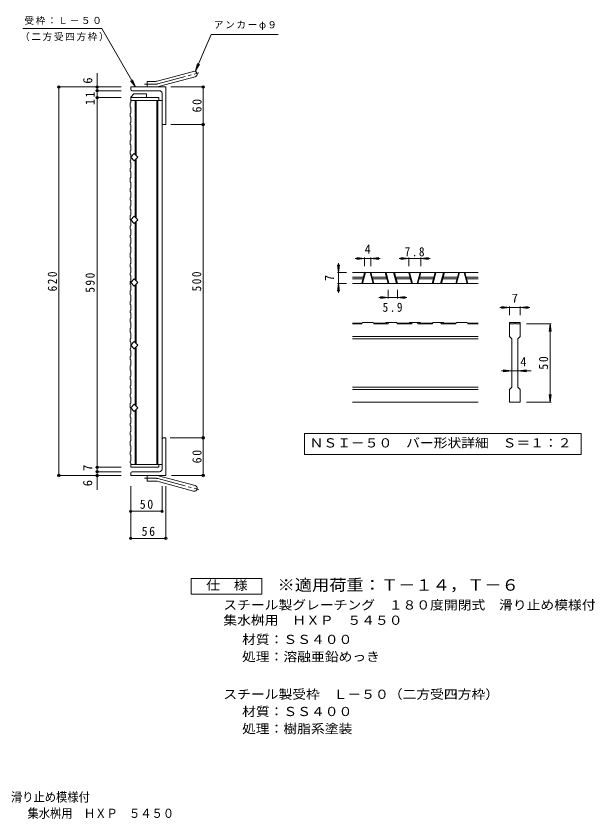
# Model space of a CAD drawing. Units: millimetres, scale not verified, with parts at other scales. Extents: x -800 to 865, y -688 to 654.
# Drawn here: x -58 to 865, y -688 to 594 of the extents above; entities that cross this region are included whole.
import ezdxf
from ezdxf.enums import TextEntityAlignment as Align

# ---------------------------------------------------------------- set-up
doc = ezdxf.new("R2010")
doc.units = ezdxf.units.MM
doc.header["$LTSCALE"] = 5
doc.header["$PDMODE"] = 32
doc.header["$PDSIZE"] = 4
doc.linetypes.add('CHAIN2', pattern=[12, 9, -1, 1, -1])
for name, color, linetype, lineweight in [('B-1', 2, 'Continuous', 9), ('B-2', 3, 'Continuous', 9), ('B-4', 7, 'Continuous', 9), ('B-5', 7, 'Continuous', 9), ('D-0', 7, 'Continuous', 9), ('D-2', 3, 'Continuous', 9), ('D-4', 7, 'Continuous', 9), ('F-4_F-4ﾚｲﾔ', 2, 'Continuous', 9)]:
    doc.layers.add(name, color=color, linetype=linetype, lineweight=lineweight)
doc.layers.add('F-5_F-5ﾚｲﾔ', color=2, linetype='Continuous')
doc.styles.add('ＭＳ ゴシック', font='')
doc.styles.get('ＭＳ ゴシック').set_extended_font_data('MS Gothic')

msp = doc.modelspace()

# ---------------------------------------------------------------- linework, layer by layer
at = {"layer": 'B-1'}
for p, q in [((166.974, 489.888), (225.165, 505.48)), ((150.83, 480.581), (150.83, 489.581)), ((164.645, 489.581), (150.83, 489.581)), ((169.304, 481.194), (227.494, 496.787)), ((124.83, 477.081), (124.83, 480.581)), ((180.83, 480.581), (124.83, 480.581)), ((170.83, 474.581), (127.33, 474.581)), ((180.83, 480.581), (180.83, 420.581)), ((174.83, 470.581), (174.83, 423.081)), ((177.33, 420.581), (180.83, 420.581)), ((174.83, -129.419), (174.83, -81.919)), ((177.33, -79.419), (180.83, -79.419)), ((180.83, -139.419), (180.83, -79.419)), ((124.83, -135.919), (124.83, -139.419)), ((180.83, -139.419), (124.83, -139.419)), ((170.83, -133.419), (127.33, -133.419)), ((150.83, -139.419), (150.83, -148.419)), ((169.304, -140.032), (227.494, -155.625)), ((164.645, -148.419), (150.83, -148.419)), ((166.974, -148.726), (225.165, -164.318))]:
    msp.add_line(p, q, dxfattribs=at)
at = {"layer": 'B-1', "linetype": 'CHAIN2'}
for p, q in [((168.139, 485.541), (233.305, 503.002)), ((164.645, 485.081), (147.025, 485.081)), ((164.645, -143.919), (147.025, -143.919)), ((168.139, -144.379), (233.305, -161.84))]:
    msp.add_line(p, q, dxfattribs=at)
at = {"layer": 'B-1'}
for centre, radius, start, end in [((226.33, 501.133), 4.5, 285.00014, 104.99991), ((164.645, 498.581), 9, 270, 285.00002), ((127.33, 477.081), 2.5, 180, 270), ((164.645, 498.581), 18, 270, 285), ((170.83, 470.581), 4, 0, 90), ((177.33, 423.081), 2.5, 180, 270), ((177.33, -81.919), 2.5, 90, 180), ((127.33, -135.919), 2.5, 90, 180), ((164.645, -157.419), 18, 75, 90), ((170.83, -129.419), 4, 270, 0), ((164.645, -157.419), 9, 74.99998, 90), ((226.33, -159.971), 4.5, 255.00009, 74.99986)]:
    msp.add_arc(centre, radius, start, end, dxfattribs=at)
at = {"layer": 'B-1', "linetype": 'CHAIN2'}
for centre, start, end in [((164.645, 498.581), 270, 284.99995), ((164.645, -157.419), 75.00005, 90)]:
    msp.add_arc(centre, 13.5, start, end, dxfattribs=at)
at = {"layer": 'B-2'}
for p, q in [((124.83, 464.581), (129.83, 469.581)), ((124.83, 464.581), (124.83, 463.581)), ((124.83, 463.581), (169.83, 463.581)), ((124.83, 455.847), (124.83, 463.581)), ((129.83, 469.581), (149.83, 469.581)), ((149.83, 463.581), (149.83, 469.581)), ((169.83, 463.581), (169.83, 459.081)), ((124.83, 455.847), (124.03, 455.33)), ((124.03, 448.614), (124.03, 455.33)), ((124.03, 448.614), (124.83, 448.096)), ((124.83, 459.081), (174.83, 459.081)), ((131.83, 372.895), (131.83, 459.081)), ((133.33, 371.395), (133.33, 459.081)), ((166.33, -121.919), (166.33, 459.081)), ((167.83, -121.919), (167.83, 459.081)), ((174.83, -121.919), (174.83, 459.081)), ((124.03, 438.454), (124.83, 438.972)), ((124.03, 433.614), (124.03, 438.454)), ((124.83, 448.096), (124.83, 438.972)), ((124.03, 433.614), (124.83, 433.096)), ((124.03, 423.454), (124.83, 423.972)), ((124.03, 423.454), (124.03, 420.489)), ((124.83, 433.096), (124.83, 423.972)), ((124.83, 419.972), (124.03, 420.489)), ((124.03, 410.33), (124.83, 410.847)), ((124.03, 410.33), (124.03, 405.489)), ((124.83, 419.972), (124.83, 410.847)), ((124.03, 405.489), (124.83, 404.972)), ((124.83, 404.972), (124.83, 395.847)), ((124.03, 395.33), (124.83, 395.847)), ((124.03, 395.33), (124.03, 388.614)), ((124.83, 388.096), (124.03, 388.614)), ((124.83, 388.096), (124.83, 378.972)), ((124.03, 378.454), (124.83, 378.972)), ((124.03, 373.614), (124.03, 378.454)), ((124.03, 373.614), (124.83, 373.096)), ((124.83, 373.096), (124.83, 363.972)), ((124.03, 363.454), (124.83, 363.972)), ((124.03, 363.454), (124.03, 360.489)), ((124.83, 359.972), (124.03, 360.489)), ((124.83, 359.972), (124.83, 350.847)), ((131.83, 272.895), (131.83, 364.267)), ((133.33, 271.395), (133.33, 365.767)), ((124.03, 350.33), (124.83, 350.847)), ((124.03, 350.33), (124.03, 345.489)), ((124.03, 345.489), (124.83, 344.972)), ((124.03, 335.33), (124.83, 335.847)), ((124.03, 335.33), (124.03, 328.614)), ((124.83, 344.972), (124.83, 335.847)), ((124.83, 328.096), (124.03, 328.614)), ((124.83, 328.096), (124.83, 318.972)), ((124.03, 318.454), (124.83, 318.972)), ((124.03, 313.614), (124.03, 318.454)), ((124.03, 313.614), (124.83, 313.096)), ((124.83, 313.096), (124.83, 303.972)), ((124.03, 303.454), (124.83, 303.972)), ((124.03, 303.454), (124.03, 300.489)), ((124.83, 299.972), (124.03, 300.489)), ((124.83, 299.972), (124.83, 290.847)), ((124.03, 290.33), (124.83, 290.847)), ((124.03, 290.33), (124.03, 285.489)), ((124.03, 285.489), (124.83, 284.972)), ((124.83, 284.972), (124.83, 275.847)), ((124.03, 275.33), (124.83, 275.847)), ((124.03, 275.33), (124.03, 268.614)), ((124.83, 268.096), (124.03, 268.614)), ((124.03, 258.454), (124.83, 258.972)), ((124.03, 253.614), (124.03, 258.454)), ((124.83, 268.096), (124.83, 258.972)), ((131.83, 172.895), (131.83, 264.267)), ((133.33, 171.395), (133.33, 265.767)), ((124.03, 253.614), (124.83, 253.096)), ((124.03, 243.454), (124.83, 243.972)), ((124.03, 243.454), (124.03, 240.489)), ((124.83, 253.096), (124.83, 243.972)), ((124.83, 239.972), (124.03, 240.489)), ((124.03, 230.33), (124.83, 230.847)), ((124.83, 239.972), (124.83, 230.847)), ((124.03, 230.33), (124.03, 225.489)), ((124.03, 225.489), (124.83, 224.972)), ((124.83, 224.972), (124.83, 215.847)), ((124.03, 215.33), (124.83, 215.847)), ((124.03, 215.33), (124.03, 208.614)), ((124.83, 208.096), (124.03, 208.614)), ((124.83, 208.096), (124.83, 198.972)), ((124.03, 198.454), (124.83, 198.972)), ((124.03, 193.614), (124.03, 198.454)), ((124.03, 193.614), (124.83, 193.096)), ((124.83, 193.096), (124.83, 183.972)), ((124.03, 183.454), (124.83, 183.972)), ((124.03, 183.454), (124.03, 180.489)), ((124.83, 179.972), (124.03, 180.489)), ((124.83, 179.972), (124.83, 170.847)), ((124.03, 170.33), (124.83, 170.847)), ((124.03, 170.33), (124.03, 165.489)), ((124.03, 165.489), (124.83, 164.972)), ((124.03, 155.33), (124.83, 155.847)), ((124.03, 155.33), (124.03, 148.614)), ((124.83, 164.972), (124.83, 155.847)), ((131.83, 72.895), (131.83, 164.267)), ((133.33, 71.395), (133.33, 165.767)), ((124.83, 148.096), (124.03, 148.614)), ((124.83, 148.096), (124.83, 138.972)), ((124.03, 138.454), (124.83, 138.972)), ((124.03, 133.614), (124.03, 138.454)), ((124.03, 133.614), (124.83, 133.096)), ((124.83, 133.096), (124.83, 123.972)), ((124.03, 123.454), (124.83, 123.972)), ((124.03, 123.454), (124.03, 120.489)), ((124.83, 119.972), (124.03, 120.489)), ((124.83, 119.972), (124.83, 110.847)), ((124.03, 110.33), (124.83, 110.847)), ((124.03, 110.33), (124.03, 105.489)), ((124.03, 105.489), (124.83, 104.972)), ((124.83, 104.972), (124.83, 95.847)), ((124.03, 95.33), (124.83, 95.847)), ((124.03, 95.33), (124.03, 88.614)), ((124.83, 88.096), (124.03, 88.614)), ((124.03, 78.454), (124.83, 78.972)), ((124.03, 73.614), (124.03, 78.454)), ((124.83, 88.096), (124.83, 78.972)), ((124.03, 73.614), (124.83, 73.096)), ((124.83, 73.096), (124.83, 63.972)), ((131.83, -27.105), (131.83, 64.267)), ((133.33, -28.605), (133.33, 65.767)), ((124.03, 63.454), (124.83, 63.972)), ((124.03, 63.454), (124.03, 60.489)), ((124.83, 59.972), (124.03, 60.489)), ((124.83, 59.972), (124.83, 50.847)), ((124.03, 50.33), (124.83, 50.847)), ((124.03, 50.33), (124.03, 45.489)), ((124.03, 45.489), (124.83, 44.972)), ((124.83, 44.972), (124.83, 35.847)), ((124.03, 35.33), (124.83, 35.847)), ((124.03, 35.33), (124.03, 28.614)), ((124.83, 28.096), (124.03, 28.614)), ((124.83, 28.096), (124.83, 18.972)), ((124.03, 18.454), (124.83, 18.972)), ((124.03, 13.614), (124.03, 18.454)), ((124.03, 13.614), (124.83, 13.096)), ((124.83, 13.096), (124.83, 3.972)), ((124.03, 3.454), (124.83, 3.972)), ((124.03, 3.454), (124.03, 0.489)), ((124.83, -0.028), (124.03, 0.489)), ((124.03, -9.67), (124.83, -9.153)), ((124.03, -9.67), (124.03, -14.511)), ((124.83, -0.028), (124.83, -9.153)), ((124.03, -14.511), (124.83, -15.028)), ((124.03, -24.67), (124.83, -24.153)), ((124.03, -24.67), (124.03, -31.386)), ((124.83, -15.028), (124.83, -24.153)), ((124.83, -31.904), (124.03, -31.386)), ((124.83, -31.904), (124.83, -41.028)), ((131.83, -121.919), (131.83, -35.733)), ((133.33, -121.919), (133.33, -34.233)), ((124.03, -41.546), (124.83, -41.028)), ((124.03, -46.386), (124.03, -41.546)), ((124.03, -46.386), (124.83, -46.904)), ((124.83, -46.904), (124.83, -56.028)), ((124.03, -56.546), (124.83, -56.028)), ((124.03, -56.546), (124.03, -59.511)), ((124.83, -60.028), (124.03, -59.511)), ((124.83, -60.028), (124.83, -69.153)), ((124.03, -69.67), (124.83, -69.153)), ((124.03, -69.67), (124.03, -74.511)), ((124.03, -74.511), (124.83, -75.028)), ((124.83, -75.028), (124.83, -84.153)), ((124.03, -84.67), (124.83, -84.153)), ((124.03, -84.67), (124.03, -91.386)), ((124.83, -91.904), (124.03, -91.386)), ((124.03, -101.546), (124.83, -101.028)), ((124.03, -106.386), (124.03, -101.546)), ((124.83, -91.904), (124.83, -101.028)), ((124.03, -106.386), (124.83, -106.904)), ((124.83, -106.904), (124.83, -116.028)), ((124.03, -116.546), (124.83, -116.028)), ((124.03, -116.546), (124.03, -119.511)), ((124.83, -120.028), (124.03, -119.511)), ((124.83, -120.028), (124.83, -126.419)), ((124.83, -121.919), (174.83, -121.919)), ((124.83, -126.419), (169.83, -126.419)), ((169.83, -126.419), (169.83, -121.919))]:
    msp.add_line(p, q, dxfattribs=at)
for points in [[(136.143, 368.581), (130.487, 374.238), (124.83, 368.581), (130.487, 362.924)], [(136.143, 268.581), (130.487, 274.238), (124.83, 268.581), (130.487, 262.924)], [(136.143, 168.581), (130.487, 174.238), (124.83, 168.581), (130.487, 162.924)], [(136.143, 68.581), (130.487, 74.238), (124.83, 68.581), (130.487, 62.924)], [(136.143, -31.419), (130.487, -25.762), (124.83, -31.419), (130.487, -37.076)]]:
    msp.add_lwpolyline(points, close=True, dxfattribs=at)
at = {"layer": 'B-4'}
for p, q in [((71.246, 474.581), (71.246, 502.8)), ((109.803, 480.581), (8.703, 480.581)), ((10.203, -139.419), (10.203, 480.581)), ((109.803, 474.581), (69.746, 474.581)), ((71.246, 463.581), (71.246, 474.581)), ((188.991, 480.581), (241.971, 480.581)), ((109.803, 463.581), (69.746, 463.581)), ((71.246, -126.419), (71.246, 463.581)), ((188.991, 420.581), (241.971, 420.581)), ((187.965, -79.419), (241.971, -79.419)), ((109.803, -126.419), (69.746, -126.419)), ((71.246, -133.419), (71.246, -126.419)), ((109.803, -139.419), (8.703, -139.419)), ((109.803, -133.419), (69.746, -133.419)), ((71.246, -162.453), (71.246, -133.419)), ((190.115, -139.419), (241.971, -139.419)), ((124.83, -156.468), (124.83, -241.253)), ((174.83, -156.468), (174.83, -198.068)), ((180.83, -156.468), (180.83, -241.253)), ((124.83, -196.568), (174.83, -196.568)), ((124.83, -239.753), (180.83, -239.753))]:
    msp.add_line(p, q, dxfattribs=at)
msp.add_lwpolyline([(240.471, -139.419), (240.471, -79.419), (240.471, 420.581), (240.471, 480.581)], dxfattribs=at)
for p in [(10.203, 480.581), (71.246, 480.581), (71.246, 474.581), (240.471, 480.581), (71.246, 463.581), (240.471, 420.581), (240.471, -79.419), (71.246, -126.419), (10.203, -139.419), (71.246, -133.419), (71.246, -139.419), (240.471, -139.419), (124.83, -196.568), (174.83, -196.568), (124.83, -239.753), (180.83, -239.753)]:
    msp.add_point(p, dxfattribs=at)
at = {"layer": 'B-5'}
for p, q in [((-47.492, 573.819), (78.495, 573.819)), ((252.972, 564.249), (360.179, 564.249)), ((227.987, 506.236), (234.388, 516.973)), ((132.325, 480.581), (127.542, 492.129))]:
    msp.add_line(p, q, dxfattribs=at)
for points in [[(78.495, 573.819), (132.325, 480.581), (124.716, 490.498)], [(252.972, 564.249), (227.987, 506.236), (231.391, 518.264)]]:
    msp.add_lwpolyline(points, dxfattribs=at)
at = {"layer": 'D-0'}
msp.add_lwpolyline([(401.826, -72.476), (401.826, -105.702), (843.48, -105.702), (843.48, -72.476)], close=True, dxfattribs=at)
at = {"layer": 'D-2'}
for p, q in [((678.903, 184.524), (478.903, 184.524)), ((493.356, 167.024), (498.046, 184.524)), ((494.651, 167.024), (499.34, 184.524)), ((511.441, 167.024), (506.751, 184.524)), ((512.735, 167.024), (508.046, 184.524)), ((530.856, 184.524), (535.546, 167.024)), ((532.151, 184.524), (536.84, 167.024)), ((548.941, 167.024), (544.251, 184.524)), ((550.235, 167.024), (545.546, 184.524)), ((568.356, 184.524), (573.046, 167.024)), ((569.651, 184.524), (574.34, 167.024)), ((586.441, 184.524), (581.751, 167.024)), ((587.735, 184.524), (583.046, 167.024)), ((605.856, 167.024), (610.546, 184.524)), ((607.151, 167.024), (611.84, 184.524)), ((623.941, 184.524), (619.251, 167.024)), ((625.235, 184.524), (620.546, 167.024)), ((643.356, 167.024), (648.046, 184.524)), ((644.651, 167.024), (649.34, 184.524)), ((661.441, 167.024), (656.751, 184.524)), ((662.735, 167.024), (658.046, 184.524)), ((478.903, 177.024), (496.036, 177.024)), ((478.903, 174.524), (495.366, 174.524)), ((678.903, 167.024), (478.903, 167.024)), ((510.055, 177.024), (532.866, 177.024)), ((510.725, 174.524), (533.536, 174.524)), ((547.555, 177.024), (570.366, 177.024)), ((548.225, 174.524), (571.036, 174.524)), ((585.055, 174.524), (607.866, 174.524)), ((585.725, 177.024), (608.536, 177.024)), ((622.555, 174.524), (645.366, 174.524)), ((623.225, 177.024), (646.036, 177.024)), ((660.055, 177.024), (678.903, 177.024)), ((660.725, 174.524), (678.903, 174.524)), ((494.003, 103.524), (478.903, 103.524)), ((493.356, 102.524), (478.903, 102.524)), ((493.356, 102.524), (494.651, 104.524)), ((511.441, 104.524), (494.651, 104.524)), ((511.441, 104.524), (512.735, 102.524)), ((533.536, 103.524), (512.088, 103.524)), ((535.546, 102.524), (512.735, 102.524)), ((532.151, 104.524), (531.503, 103.524)), ((548.941, 104.524), (532.151, 104.524)), ((533.536, 103.524), (533.536, 102.524)), ((536.84, 104.524), (535.546, 102.524)), ((548.941, 104.524), (550.235, 102.524)), ((571.036, 103.524), (549.588, 103.524)), ((573.046, 102.524), (550.235, 102.524)), ((569.003, 103.524), (569.651, 104.524)), ((586.441, 104.524), (569.651, 104.524)), ((571.036, 103.524), (571.036, 102.524)), ((573.046, 102.524), (574.34, 104.524)), ((581.751, 104.524), (583.046, 102.524)), ((605.856, 102.524), (583.046, 102.524)), ((585.055, 103.524), (585.055, 102.524)), ((606.503, 103.524), (585.055, 103.524)), ((587.088, 103.524), (586.441, 104.524)), ((607.151, 104.524), (605.856, 102.524)), ((607.151, 104.524), (623.941, 104.524)), ((619.251, 104.524), (620.546, 102.524)), ((643.356, 102.524), (620.546, 102.524)), ((622.555, 103.524), (644.003, 103.524)), ((622.555, 103.524), (622.555, 102.524)), ((623.941, 104.524), (624.588, 103.524)), ((644.651, 104.524), (643.356, 102.524)), ((644.651, 104.524), (661.441, 104.524)), ((662.735, 102.524), (661.441, 104.524)), ((662.088, 103.524), (678.903, 103.524)), ((662.735, 102.524), (678.903, 102.524)), ((728.903, 104.524), (728.903, 102.524)), ((728.903, 82.524), (728.903, 102.524)), ((728.903, 102.524), (736.403, 102.524)), ((737.628, 103.524), (737.678, 103.524)), ((738.903, 102.524), (746.403, 102.524)), ((746.403, 102.524), (746.403, 82.524)), ((678.903, 82.524), (478.903, 82.524)), ((678.903, 78.774), (478.903, 78.774)), ((728.903, 82.524), (732.653, 78.774)), ((732.653, 1.274), (732.653, 78.774)), ((742.653, 78.774), (746.403, 82.524)), ((742.653, 78.774), (742.653, 1.274)), ((678.903, 1.274), (478.903, 1.274)), ((728.903, -2.476), (732.653, 1.274)), ((742.653, 1.274), (746.403, -2.476)), ((678.903, -2.476), (478.903, -2.476)), ((728.903, -22.476), (728.903, -2.476)), ((746.403, -2.476), (746.403, -22.476)), ((678.903, -22.476), (478.903, -22.476)), ((746.403, -22.476), (728.903, -22.476))]:
    msp.add_line(p, q, dxfattribs=at)
msp.add_lwpolyline([(728.903, 104.524), (746.403, 104.524), (746.403, 102.524)], dxfattribs=at)
for centre, start, end in [((737.628, 102.274), 90, 168.46303), ((737.678, 102.274), 11.53696, 90)]:
    msp.add_arc(centre, 1.25, start, end, dxfattribs=at)
at = {"layer": 'D-4'}
for p, q in [((498.046, 207.024), (483.046, 207.024)), ((498.046, 207.024), (485.652, 208.656)), ((498.046, 207.024), (485.652, 205.393)), ((498.046, 208.524), (498.046, 194.524)), ((498.046, 207.024), (508.046, 207.024)), ((508.046, 207.024), (520.439, 208.656)), ((508.046, 208.524), (508.046, 194.524)), ((508.046, 207.024), (520.439, 205.393)), ((508.046, 207.024), (523.046, 207.024)), ((568.356, 207.024), (553.356, 207.024)), ((568.356, 207.024), (555.963, 208.656)), ((568.356, 207.024), (555.963, 205.393)), ((568.356, 208.524), (568.356, 194.524)), ((568.356, 207.024), (587.735, 207.024)), ((587.735, 207.024), (600.128, 208.656)), ((587.735, 208.524), (587.735, 194.524)), ((587.735, 207.024), (600.128, 205.393)), ((587.735, 207.024), (602.735, 207.024)), ((456.403, 184.524), (454.771, 196.917)), ((456.403, 184.524), (456.403, 199.524)), ((456.403, 184.524), (458.035, 196.917)), ((454.903, 184.524), (468.903, 184.524)), ((456.403, 184.524), (456.403, 167.024)), ((456.403, 167.024), (454.771, 154.631)), ((454.903, 167.024), (468.903, 167.024)), ((456.403, 167.024), (458.035, 154.631)), ((456.403, 167.024), (456.403, 152.024)), ((535.546, 143.024), (535.546, 157.024)), ((550.235, 143.024), (550.235, 157.024)), ((535.546, 144.524), (520.546, 144.524)), ((535.546, 144.524), (523.152, 146.156)), ((535.546, 144.524), (523.152, 142.892)), ((550.235, 144.524), (562.628, 142.892)), ((550.235, 144.524), (565.235, 144.524)), ((728.903, 128.774), (713.903, 128.774)), ((728.903, 128.774), (716.51, 130.405)), ((728.903, 128.774), (716.51, 127.142)), ((728.903, 130.274), (728.903, 116.274)), ((746.403, 128.774), (728.903, 128.774)), ((746.403, 128.774), (758.796, 130.405)), ((746.403, 130.274), (746.403, 116.274)), ((746.403, 128.774), (758.796, 127.142)), ((746.403, 128.774), (761.403, 128.774)), ((795.403, 102.524), (756.403, 102.524)), ((793.903, 102.524), (792.271, 90.131)), ((793.903, 102.524), (795.534, 90.131)), ((793.903, -22.476), (793.903, 102.524)), ((732.653, 27.524), (716.403, 27.524)), ((732.653, 27.524), (719.01, 29.156)), ((732.653, 27.524), (719.01, 25.892)), ((742.653, 27.524), (732.653, 27.524)), ((742.653, 27.524), (756.296, 29.156)), ((742.653, 27.524), (756.296, 25.892)), ((742.653, 27.524), (763.903, 27.524)), ((793.903, -22.476), (792.271, -10.083)), ((793.903, -22.476), (795.534, -10.083)), ((795.403, -22.476), (756.403, -22.476))]:
    msp.add_line(p, q, dxfattribs=at)
msp.add_lwpolyline([(535.546, 144.524), (550.235, 144.524), (562.628, 146.156)], dxfattribs=at)
at = {"layer": 'F-4_F-4ﾚｲﾔ'}
msp.add_lwpolyline([(221.517, -328.794), (221.517, -303.793), (334.016, -303.793), (334.016, -328.794)], close=True, dxfattribs=at)

# ---------------------------------------------------------------- texts
at = {"layer": 'B-4', "color": 2, "style": 'ＭＳ ゴシック'}
for s, p in [('6', (67.826, 485.83)), ('7', (67.731, -132.113)), ('6', (67.731, -156.65))]:
    msp.add_text(s, height=14.66, rotation=90, dxfattribs=at).set_placement(p, align=Align.BOTTOM_LEFT)
at = {"layer": 'B-4', "color": 2, "char_height": 14.66, "attachment_point": 7, "style": 'ＭＳ ゴシック'}
for s, insert, rotation in [('\\T1.27;\\W0.95;11', (67.079, 451.677), 90), ('\\T1.27;\\W0.95;60', (237.971, 439.956), 90), ('\\T1.27;\\W0.9;620', (7.203, 154.331), 90), ('\\T1.27;\\W0.9;590', (67.537, 152.323), 90.146), ('\\T1.27;\\W0.9;500', (237.471, 154.331), 90), ('\\T1.27;\\W0.95;60', (237.971, -120.044), 90)]:
    msp.add_mtext(s, dxfattribs=dict(at, insert=insert, rotation=rotation))
for s, insert in [('\\T1.27;\\W0.95;50', (139.205, -192.791)), ('\\T1.27;\\W0.95;56', (142.205, -235.976))]:
    msp.add_mtext(s, dxfattribs=dict(at, insert=insert))
at = {"layer": 'B-5', "char_height": 11, "attachment_point": 7, "style": 'ＭＳ ゴシック'}
for s, insert in [('\\T1.17;受枠：Ｌ－５０', (-44.708, 579.902)), ('\\T1.17;アンカーφ９', (257.339, 571.315)), ('\\T1.17;（二方受四方枠）', (-51.795, 553.832))]:
    msp.add_mtext(s, dxfattribs=dict(at, insert=insert))
at = {"layer": 'D-0', "color": 2, "style": 'ＭＳ ゴシック', "width": 1.1}
msp.add_text('ＮＳＩ－５０\u3000バー形状詳細\u3000Ｓ＝１：２', height=14.66, dxfattribs=at).set_placement((410.153, -99.089), align=Align.BOTTOM_LEFT)
at = {"layer": 'D-4', "color": 2, "style": 'ＭＳ ゴシック'}
for s, p in [('4', (498.046, 210.024)), ('7', (732.653, 131.774)), ('4', (746.403, 30.524))]:
    msp.add_text(s, height=14.66, dxfattribs=at).set_placement(p, align=Align.BOTTOM_LEFT)
msp.add_text('7', height=14.66, rotation=90, dxfattribs=at).set_placement((453.403, 170.774), align=Align.BOTTOM_LEFT)
at = {"layer": 'D-4', "color": 2, "char_height": 14.66, "attachment_point": 7, "style": 'ＭＳ ゴシック'}
for s, insert in [('\\T1.27;\\W0.9;7.8', (561.796, 210.024)), ('\\T1.27;\\W0.9;5.9', (526.64, 121.524))]:
    msp.add_mtext(s, dxfattribs=dict(at, insert=insert))
at = {"layer": 'D-4', "color": 2, "insert": (790.903, 29.399), "char_height": 14.66, "attachment_point": 7, "rotation": 90, "style": 'ＭＳ ゴシック'}
msp.add_mtext('\\T1.27;\\W0.95;50', dxfattribs=at)
at = {"layer": 'F-4_F-4ﾚｲﾔ', "style": 'ＭＳ ゴシック', "width": 1.1}
for s, p in [('仕\u3000様', (245.266, -326.294)), ('スチール製グレーチング\u3000１８０度開閉式\u3000滑り止め模様付', (272.561, -357.754)), ('集水桝用\u3000ＨＸＰ\u3000５４５０', (272.561, -382.127)), ('材質：ＳＳ４００', (302.417, -412.779)), ('処理：溶融亜鉛めっき', (302.417, -440.279)), ('スチール製受枠\u3000Ｌ－５０（二方受四方枠）', (272.562, -500.28)), ('材質：ＳＳ４００', (302.417, -527.78)), ('処理：樹脂系塗装', (302.417, -555.28))]:
    msp.add_text(s, height=14.66, dxfattribs=at).set_placement(p, align=Align.BOTTOM_LEFT)
at = {"layer": 'F-5_F-5ﾚｲﾔ', "color": 3, "style": 'ＭＳ ゴシック', "width": 1.1}
msp.add_text('※適用荷重：Ｔ－１４，Ｔ－６', height=18.33, dxfattribs=at).set_placement((359.016, -328.794), align=Align.BOTTOM_LEFT)
at = {"layer": 'F-5_F-5ﾚｲﾔ', "style": 'ＭＳ ゴシック', "width": 0.9}
for s, p in [('スチール製グレーチング\u3000１８０度開閉式\u3000滑り止め模様付', (-426.188, -664.293)), ('集水桝用\u3000ＨＸＰ\u3000５４５０', (-39.905, -690.26))]:
    msp.add_text(s, height=14.66, dxfattribs=at).set_placement(p, align=Align.BOTTOM_LEFT)

doc.saveas('drawing.dxf')
